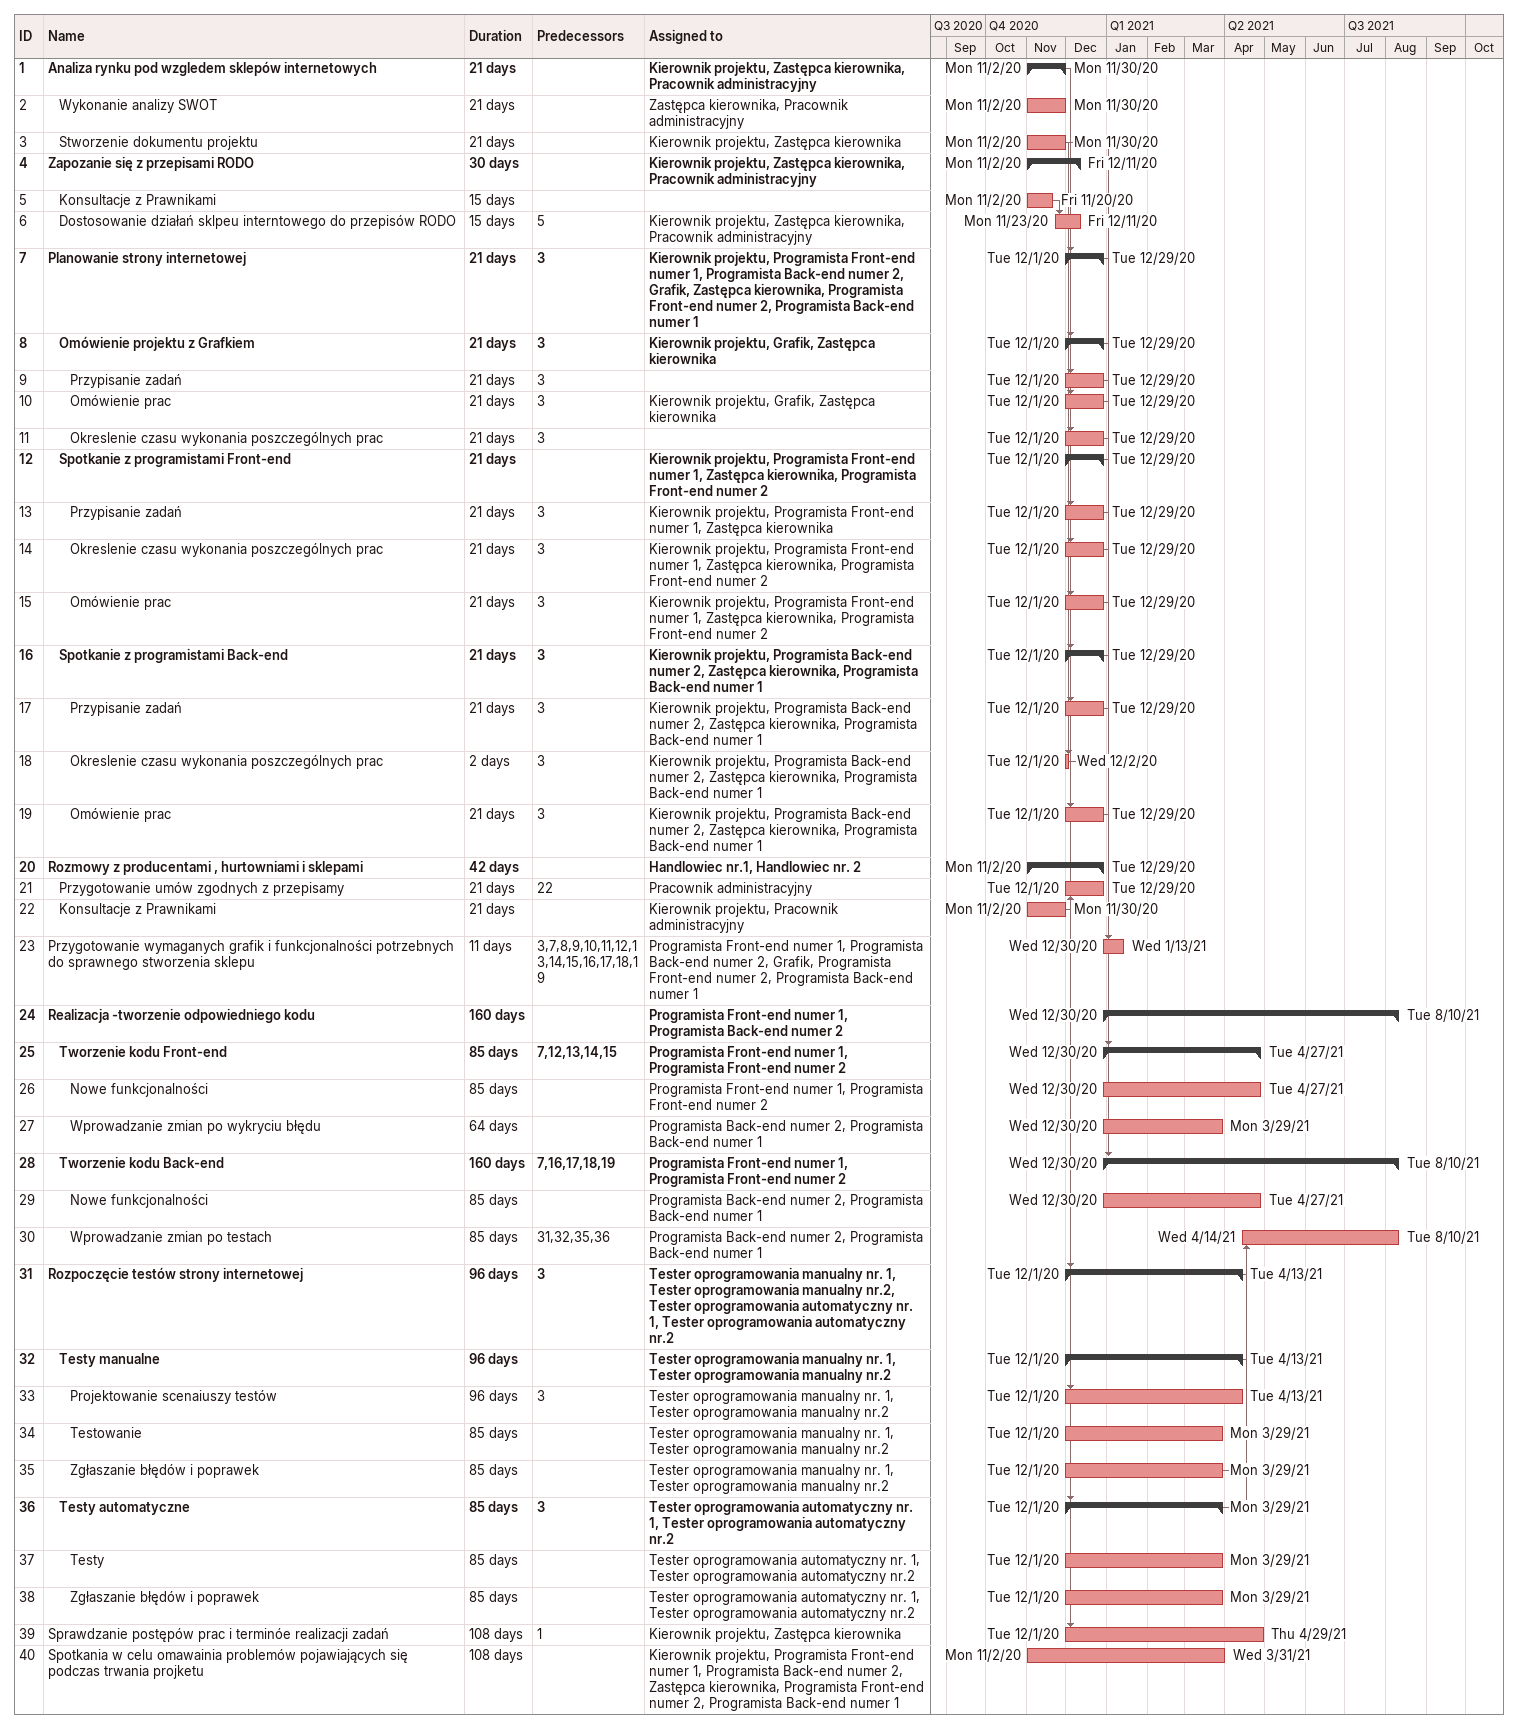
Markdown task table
| ID | Level | Task | Duration | Start | Finish | Predecessors | Resources |
|---|---|---|---|---|---|---|---|
| 1 | 1 | **Analiza rynku pod wzgledem sklepów internetowych** | 21d | 2020-11-02 | 2020-11-30 |  | Kierownik projektu, Zastępca kierownika, Pracownik administracyjny |
| 2 | 2 | Wykonanie analizy SWOT | 21d | 2020-11-02 | 2020-11-30 |  | Zastępca kierownika, Pracownik administracyjny |
| 3 | 2 | Stworzenie dokumentu projektu | 21d | 2020-11-02 | 2020-11-30 |  | Kierownik projektu, Zastępca kierownika |
| 4 | 1 | **Zapozanie się z przepisami RODO** | 30d | 2020-11-02 | 2020-12-11 |  | Kierownik projektu, Zastępca kierownika, Pracownik administracyjny |
| 5 | 2 | Konsultacje z Prawnikami | 15d | 2020-11-02 | 2020-11-20 |  |  |
| 6 | 2 | Dostosowanie działań sklpeu interntowego do przepisów RODO | 15d | 2020-11-23 | 2020-12-11 | 5 | Kierownik projektu, Zastępca kierownika, Pracownik administracyjny |
| 7 | 1 | **Planowanie strony internetowej** | 21d | 2020-12-01 | 2020-12-29 | 3 | Kierownik projektu, Programista Front-end numer 1, Programista Back-end numer 2, Grafik, Zastępca kierownika, Programista Front-end numer 2, Programista Back-end numer 1 |
| 8 | 2 | **Omówienie projektu z Grafkiem** | 21d | 2020-12-01 | 2020-12-29 | 3 | Kierownik projektu, Grafik, Zastępca kierownika |
| 9 | 3 | Przypisanie zadań | 21d | 2020-12-01 | 2020-12-29 | 3 |  |
| 10 | 3 | Omówienie prac | 21d | 2020-12-01 | 2020-12-29 | 3 | Kierownik projektu, Grafik, Zastępca kierownika |
| 11 | 3 | Okreslenie czasu wykonania poszczególnych prac | 21d | 2020-12-01 | 2020-12-29 | 3 |  |
| 12 | 2 | **Spotkanie z programistami Front-end** | 21d | 2020-12-01 | 2020-12-29 |  | Kierownik projektu, Programista Front-end numer 1, Zastępca kierownika, Programista Front-end numer 2 |
| 13 | 3 | Przypisanie zadań | 21d | 2020-12-01 | 2020-12-29 | 3 | Kierownik projektu, Programista Front-end numer 1, Zastępca kierownika |
| 14 | 3 | Okreslenie czasu wykonania poszczególnych prac | 21d | 2020-12-01 | 2020-12-29 | 3 | Kierownik projektu, Programista Front-end numer 1, Zastępca kierownika, Programista Front-end numer 2 |
| 15 | 3 | Omówienie prac | 21d | 2020-12-01 | 2020-12-29 | 3 | Kierownik projektu, Programista Front-end numer 1, Zastępca kierownika, Programista Front-end numer 2 |
| 16 | 2 | **Spotkanie z programistami Back-end** | 21d | 2020-12-01 | 2020-12-29 | 3 | Kierownik projektu, Programista Back-end numer 2, Zastępca kierownika, Programista Back-end numer 1 |
| 17 | 3 | Przypisanie zadań | 21d | 2020-12-01 | 2020-12-29 | 3 | Kierownik projektu, Programista Back-end numer 2, Zastępca kierownika, Programista Back-end numer 1 |
| 18 | 3 | Okreslenie czasu wykonania poszczególnych prac | 2d | 2020-12-01 | 2020-12-02 | 3 | Kierownik projektu, Programista Back-end numer 2, Zastępca kierownika, Programista Back-end numer 1 |
| 19 | 3 | Omówienie prac | 21d | 2020-12-01 | 2020-12-29 | 3 | Kierownik projektu, Programista Back-end numer 2, Zastępca kierownika, Programista Back-end numer 1 |
| 20 | 1 | **Rozmowy z producentami , hurtowniami i sklepami** | 42d | 2020-11-02 | 2020-12-29 |  | Handlowiec nr.1, Handlowiec nr. 2 |
| 21 | 2 | Przygotowanie umów zgodnych z przepisamy | 21d | 2020-12-01 | 2020-12-29 | 22 | Pracownik administracyjny |
| 22 | 2 | Konsultacje z Prawnikami | 21d | 2020-11-02 | 2020-11-30 |  | Kierownik projektu, Pracownik administracyjny |
| 23 | 1 | Przygotowanie wymaganych grafik i funkcjonalności potrzebnych do sprawnego stworzenia sklepu | 11d | 2020-12-30 | 2021-01-13 | 3, 7, 8, 9, 10, 11, 12, 13, 14, 15, 16, 17, 18, 19 | Programista Front-end numer 1, Programista Back-end numer 2, Grafik, Programista Front-end numer 2, Programista Back-end numer 1 |
| 24 | 1 | **Realizacja -tworzenie odpowiedniego kodu** | 160d | 2020-12-30 | 2021-08-10 |  | Programista Front-end numer 1, Programista Back-end numer 2 |
| 25 | 2 | **Tworzenie kodu Front-end** | 85d | 2020-12-30 | 2021-04-27 | 7, 12, 13, 14, 15 | Programista Front-end numer 1, Programista Front-end numer 2 |
| 26 | 3 | Nowe funkcjonalności | 85d | 2020-12-30 | 2021-04-27 |  | Programista Front-end numer 1, Programista Front-end numer 2 |
| 27 | 3 | Wprowadzanie zmian po wykryciu błędu | 64d | 2020-12-30 | 2021-03-29 |  | Programista Back-end numer 2, Programista Back-end numer 1 |
| 28 | 2 | **Tworzenie kodu Back-end** | 160d | 2020-12-30 | 2021-08-10 | 7, 16, 17, 18, 19 | Programista Front-end numer 1, Programista Front-end numer 2 |
| 29 | 3 | Nowe funkcjonalności | 85d | 2020-12-30 | 2021-04-27 |  | Programista Back-end numer 2, Programista Back-end numer 1 |
| 30 | 3 | Wprowadzanie zmian po testach | 85d | 2021-04-14 | 2021-08-10 | 31, 32, 35, 36 | Programista Back-end numer 2, Programista Back-end numer 1 |
| 31 | 1 | **Rozpoczęcie testów strony internetowej** | 96d | 2020-12-01 | 2021-04-13 | 3 | Tester oprogramowania manualny nr. 1, Tester oprogramowania manualny nr.2, Tester oprogramowania automatyczny nr. 1, Tester oprogramowania automatyczny nr.2 |
| 32 | 2 | **Testy manualne** | 96d | 2020-12-01 | 2021-04-13 |  | Tester oprogramowania manualny nr. 1, Tester oprogramowania manualny nr.2 |
| 33 | 3 | Projektowanie scenaiuszy testów | 96d | 2020-12-01 | 2021-04-13 | 3 | Tester oprogramowania manualny nr. 1, Tester oprogramowania manualny nr.2 |
| 34 | 3 | Testowanie | 85d | 2020-12-01 | 2021-03-29 |  | Tester oprogramowania manualny nr. 1, Tester oprogramowania manualny nr.2 |
| 35 | 3 | Zgłaszanie błędów i poprawek | 85d | 2020-12-01 | 2021-03-29 |  | Tester oprogramowania manualny nr. 1, Tester oprogramowania manualny nr.2 |
| 36 | 2 | **Testy automatyczne** | 85d | 2020-12-01 | 2021-03-29 | 3 | Tester oprogramowania automatyczny nr. 1, Tester oprogramowania automatyczny nr.2 |
| 37 | 3 | Testy | 85d | 2020-12-01 | 2021-03-29 |  | Tester oprogramowania automatyczny nr. 1, Tester oprogramowania automatyczny nr.2 |
| 38 | 3 | Zgłaszanie błędów i poprawek | 85d | 2020-12-01 | 2021-03-29 |  | Tester oprogramowania automatyczny nr. 1, Tester oprogramowania automatyczny nr.2 |
| 39 | 1 | Sprawdzanie postępów prac i terminóe realizacji zadań | 108d | 2020-12-01 | 2021-04-29 | 1 | Kierownik projektu, Zastępca kierownika |
| 40 | 1 | Spotkania w celu omawainia problemów pojawiających się podczas trwania projketu | 108d | 2020-11-02 | 2021-03-31 |  | Kierownik projektu, Programista Front-end numer 1, Programista Back-end numer 2, Zastępca kierownika, Programista Front-end numer 2, Programista Back-end numer 1 |
